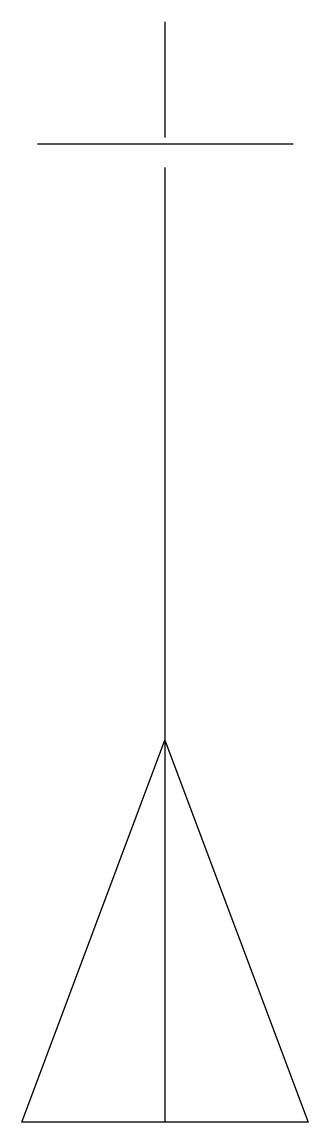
# Model space of a CAD drawing. Extents: x 7.67 to 9.26, y -5.42 to 0.68.
import ezdxf

# ---------------------------------------------------------------- set-up
doc = ezdxf.new("R2010")
doc.units = 0
doc.layers.add('DEFAULT_1_2_778', color=1, linetype='CONTINUOUS')
doc.layers.add('DEFAULT_255_2_778', color=255, linetype='CONTINUOUS')

msp = doc.modelspace()

# ---------------------------------------------------------------- linework, layer by layer
at = {"layer": 'DEFAULT_1_2_778'}
for p, q in [((8.4681, 0.0406), (8.4681, 0.6817)), ((7.7582, 0.0067), (9.1777, 0.0067))]:
    msp.add_line(p, q, dxfattribs=at)
at = {"layer": 'DEFAULT_255_2_778'}
for p, q in [((8.4666, -0.1256), (8.4666, -5.4173)), ((7.673, -5.4173), (8.4666, -3.3006)), ((8.4666, -3.3006), (9.2605, -5.4173)), ((8.4666, -5.4173), (7.673, -5.4173)), ((9.2605, -5.4173), (8.4666, -5.4173))]:
    msp.add_line(p, q, dxfattribs=at)

doc.saveas('drawing.dxf')
